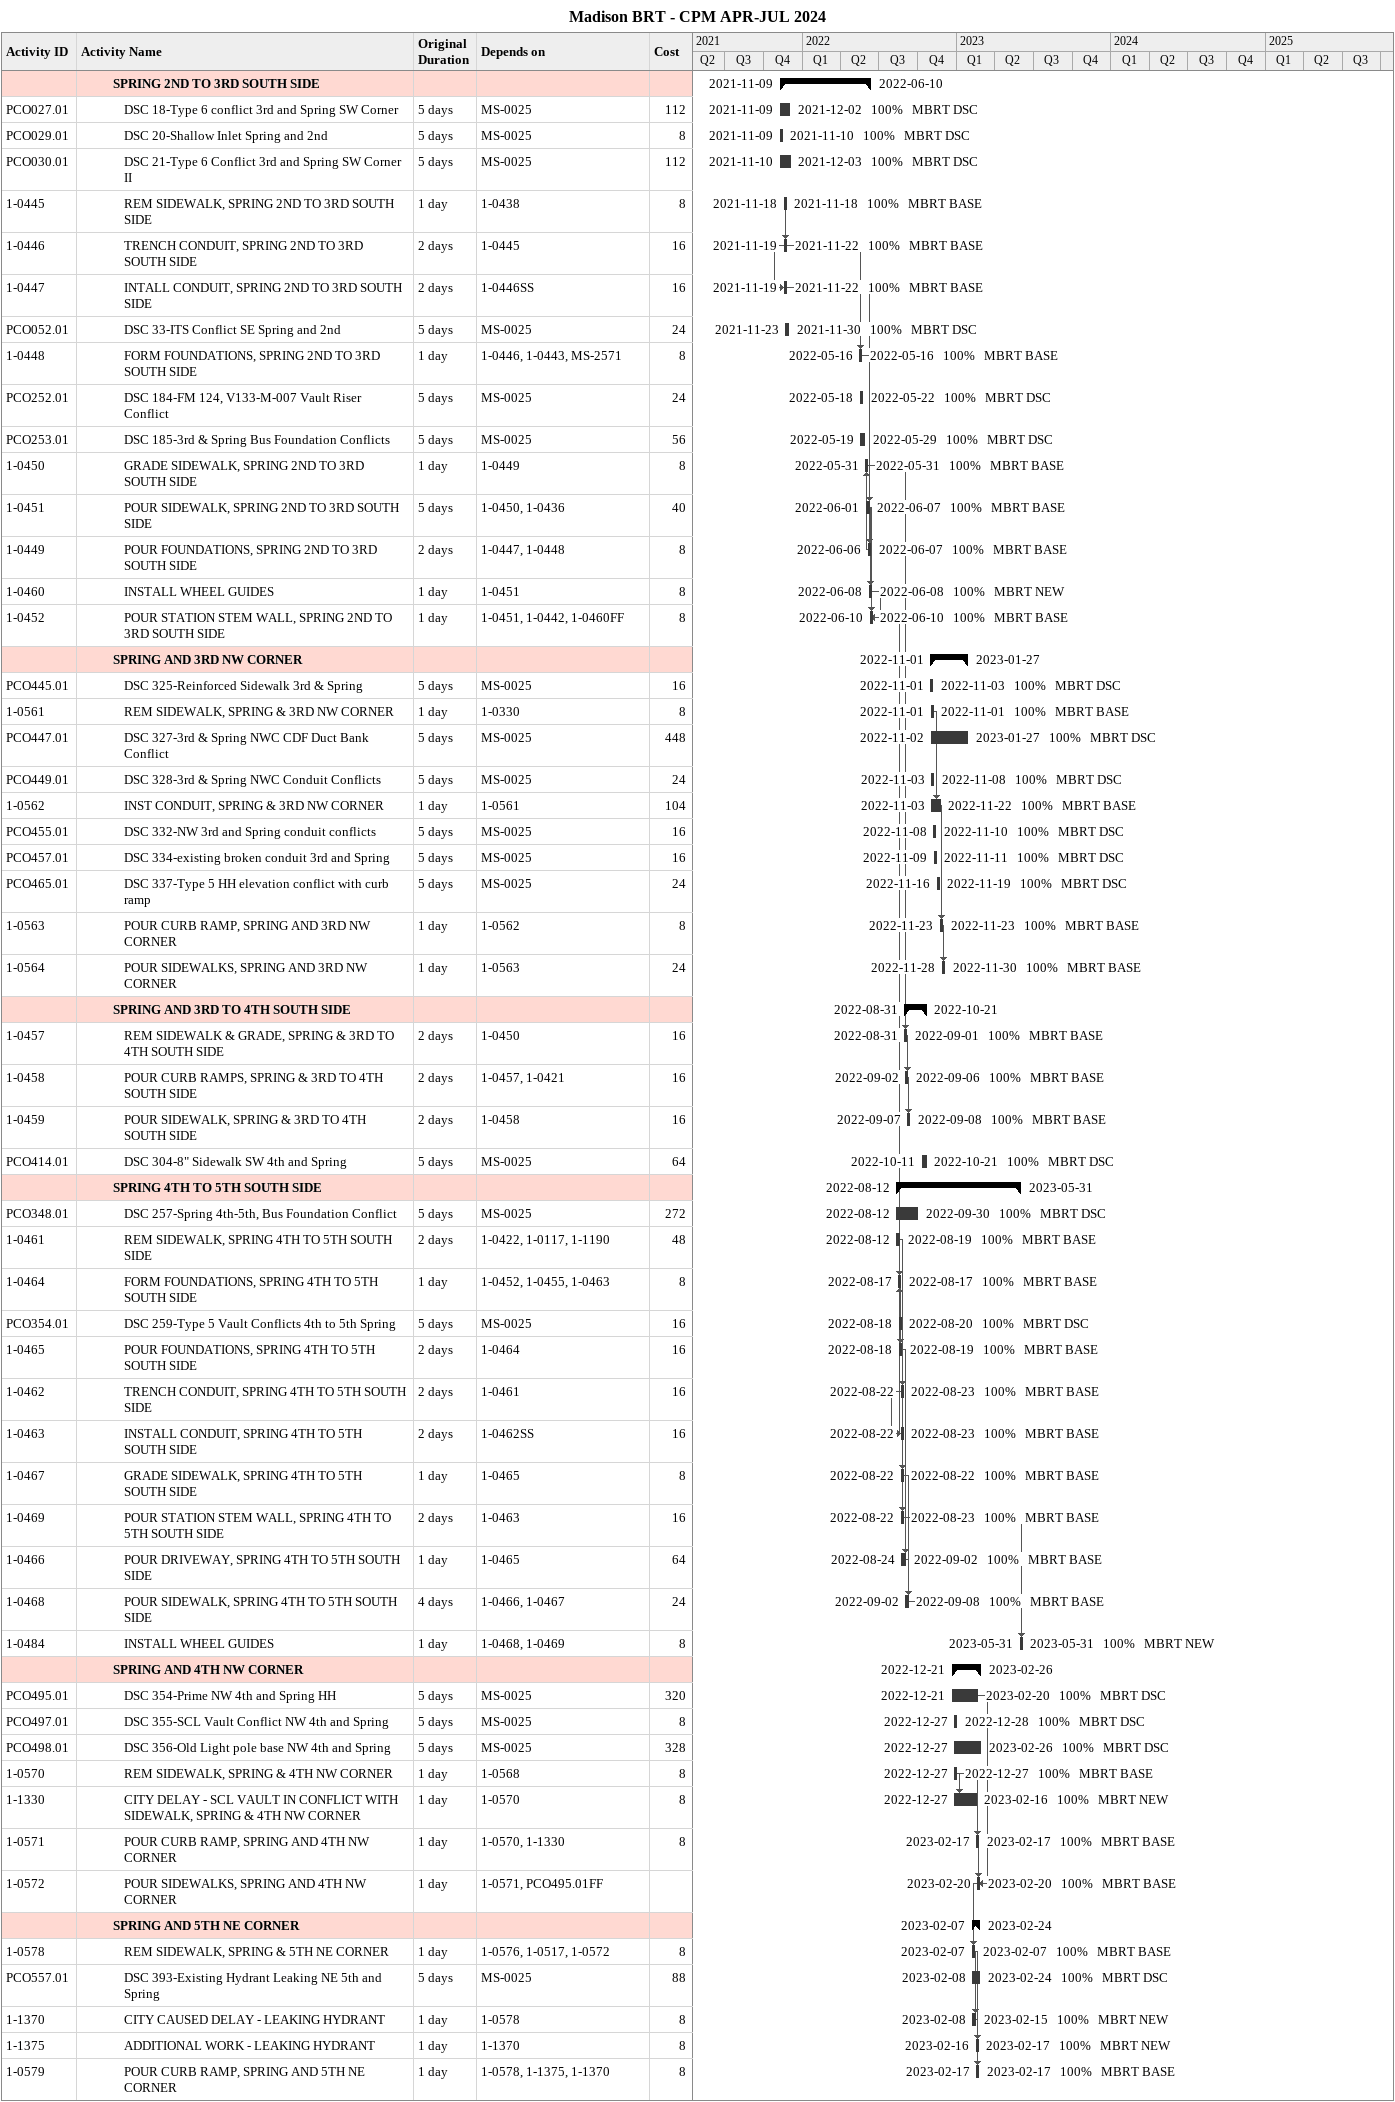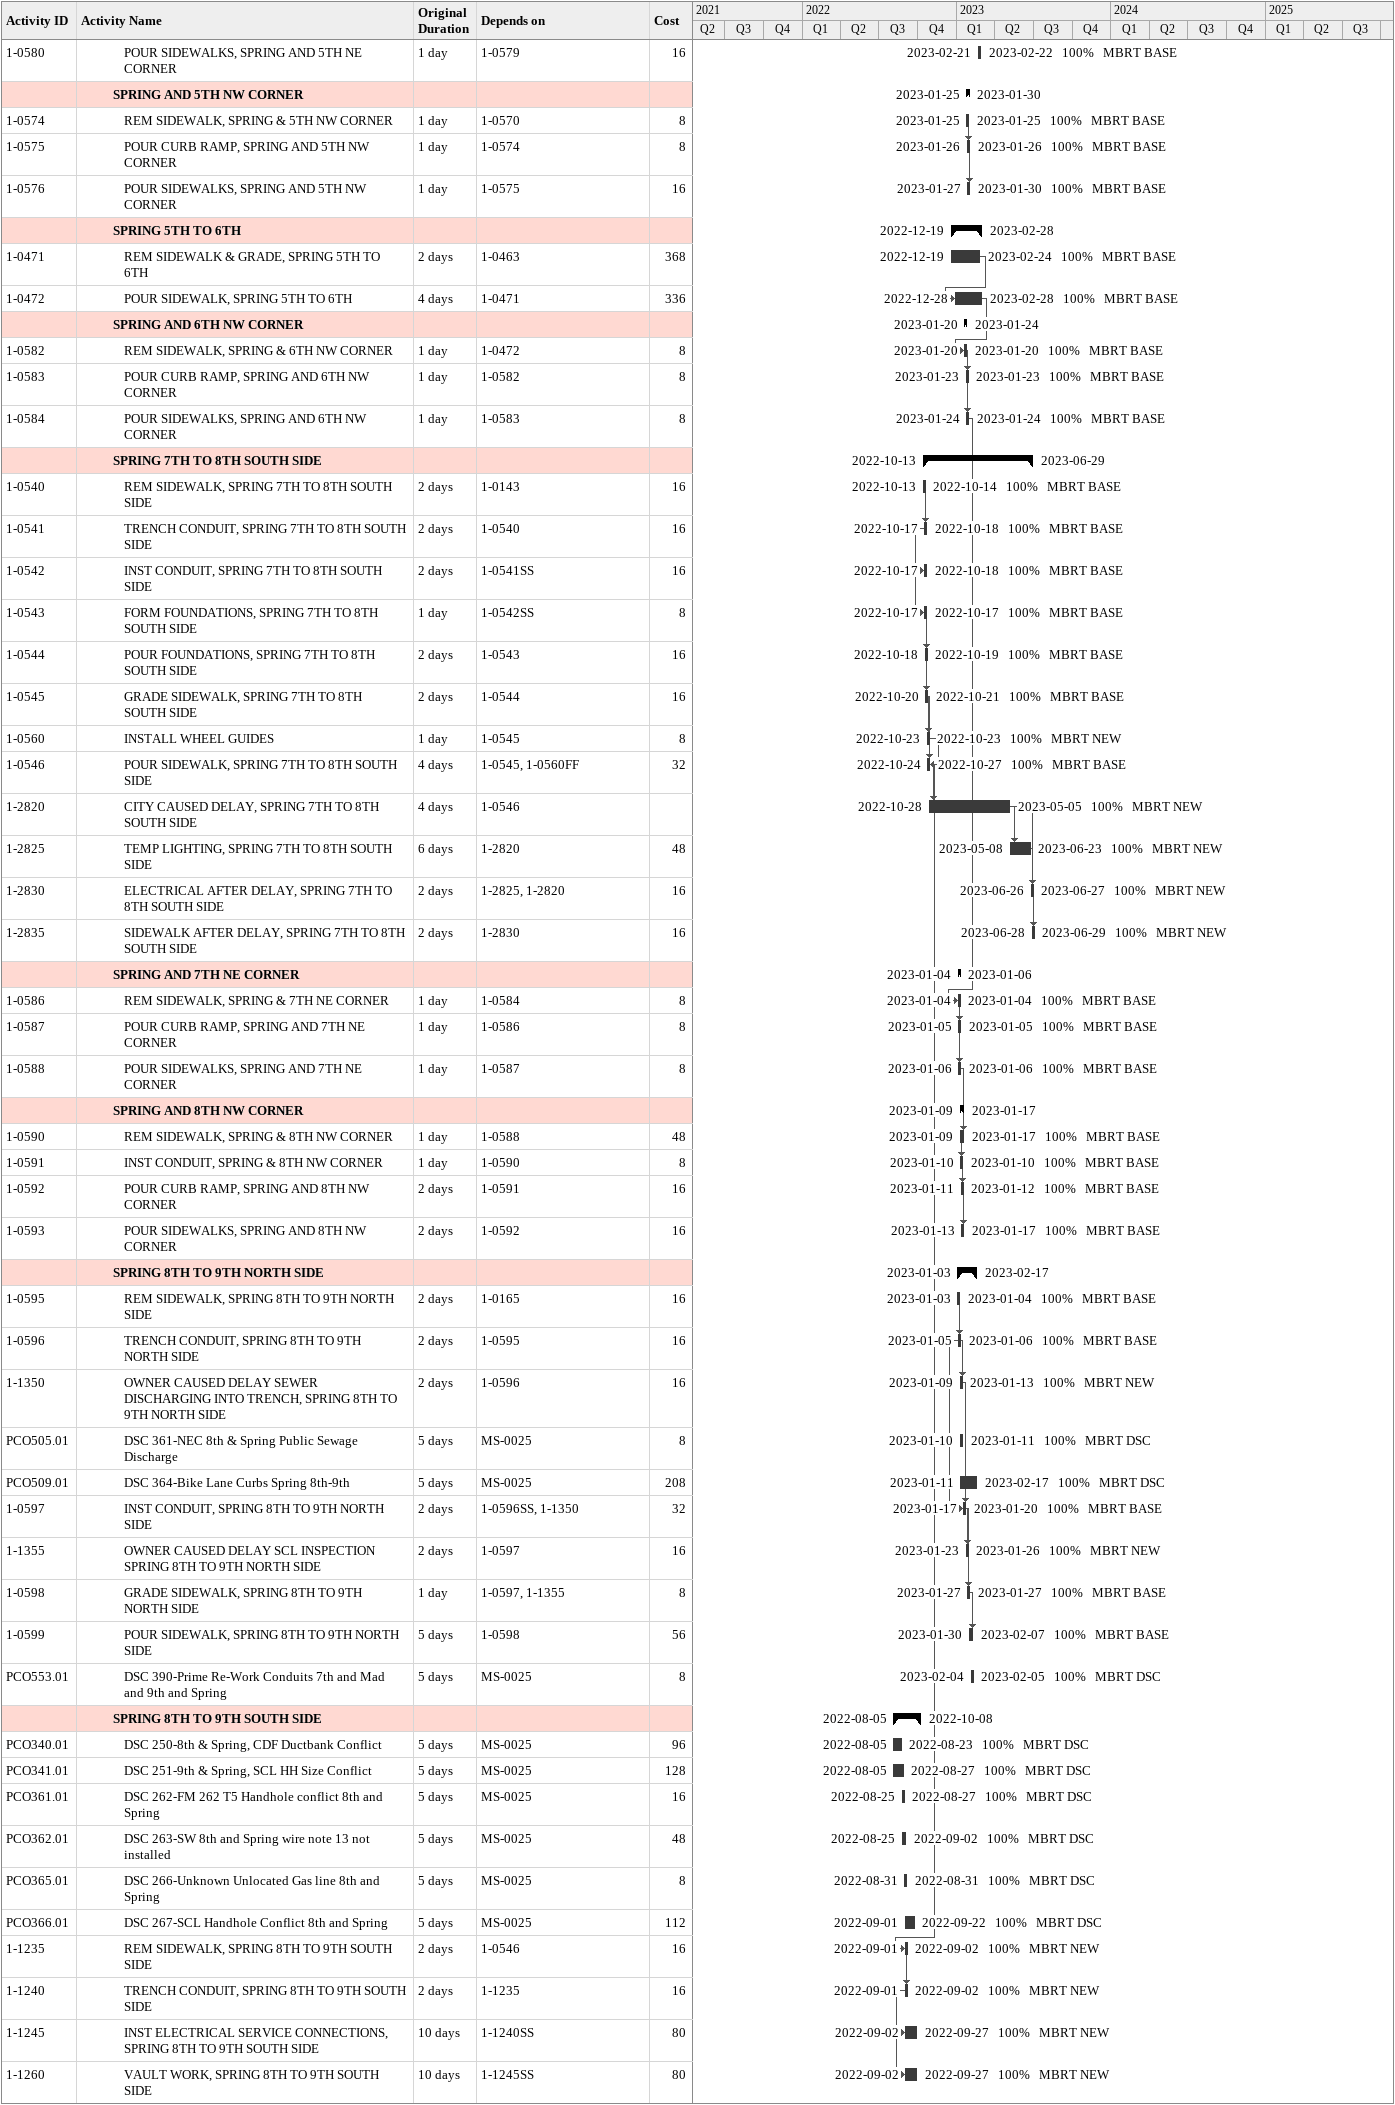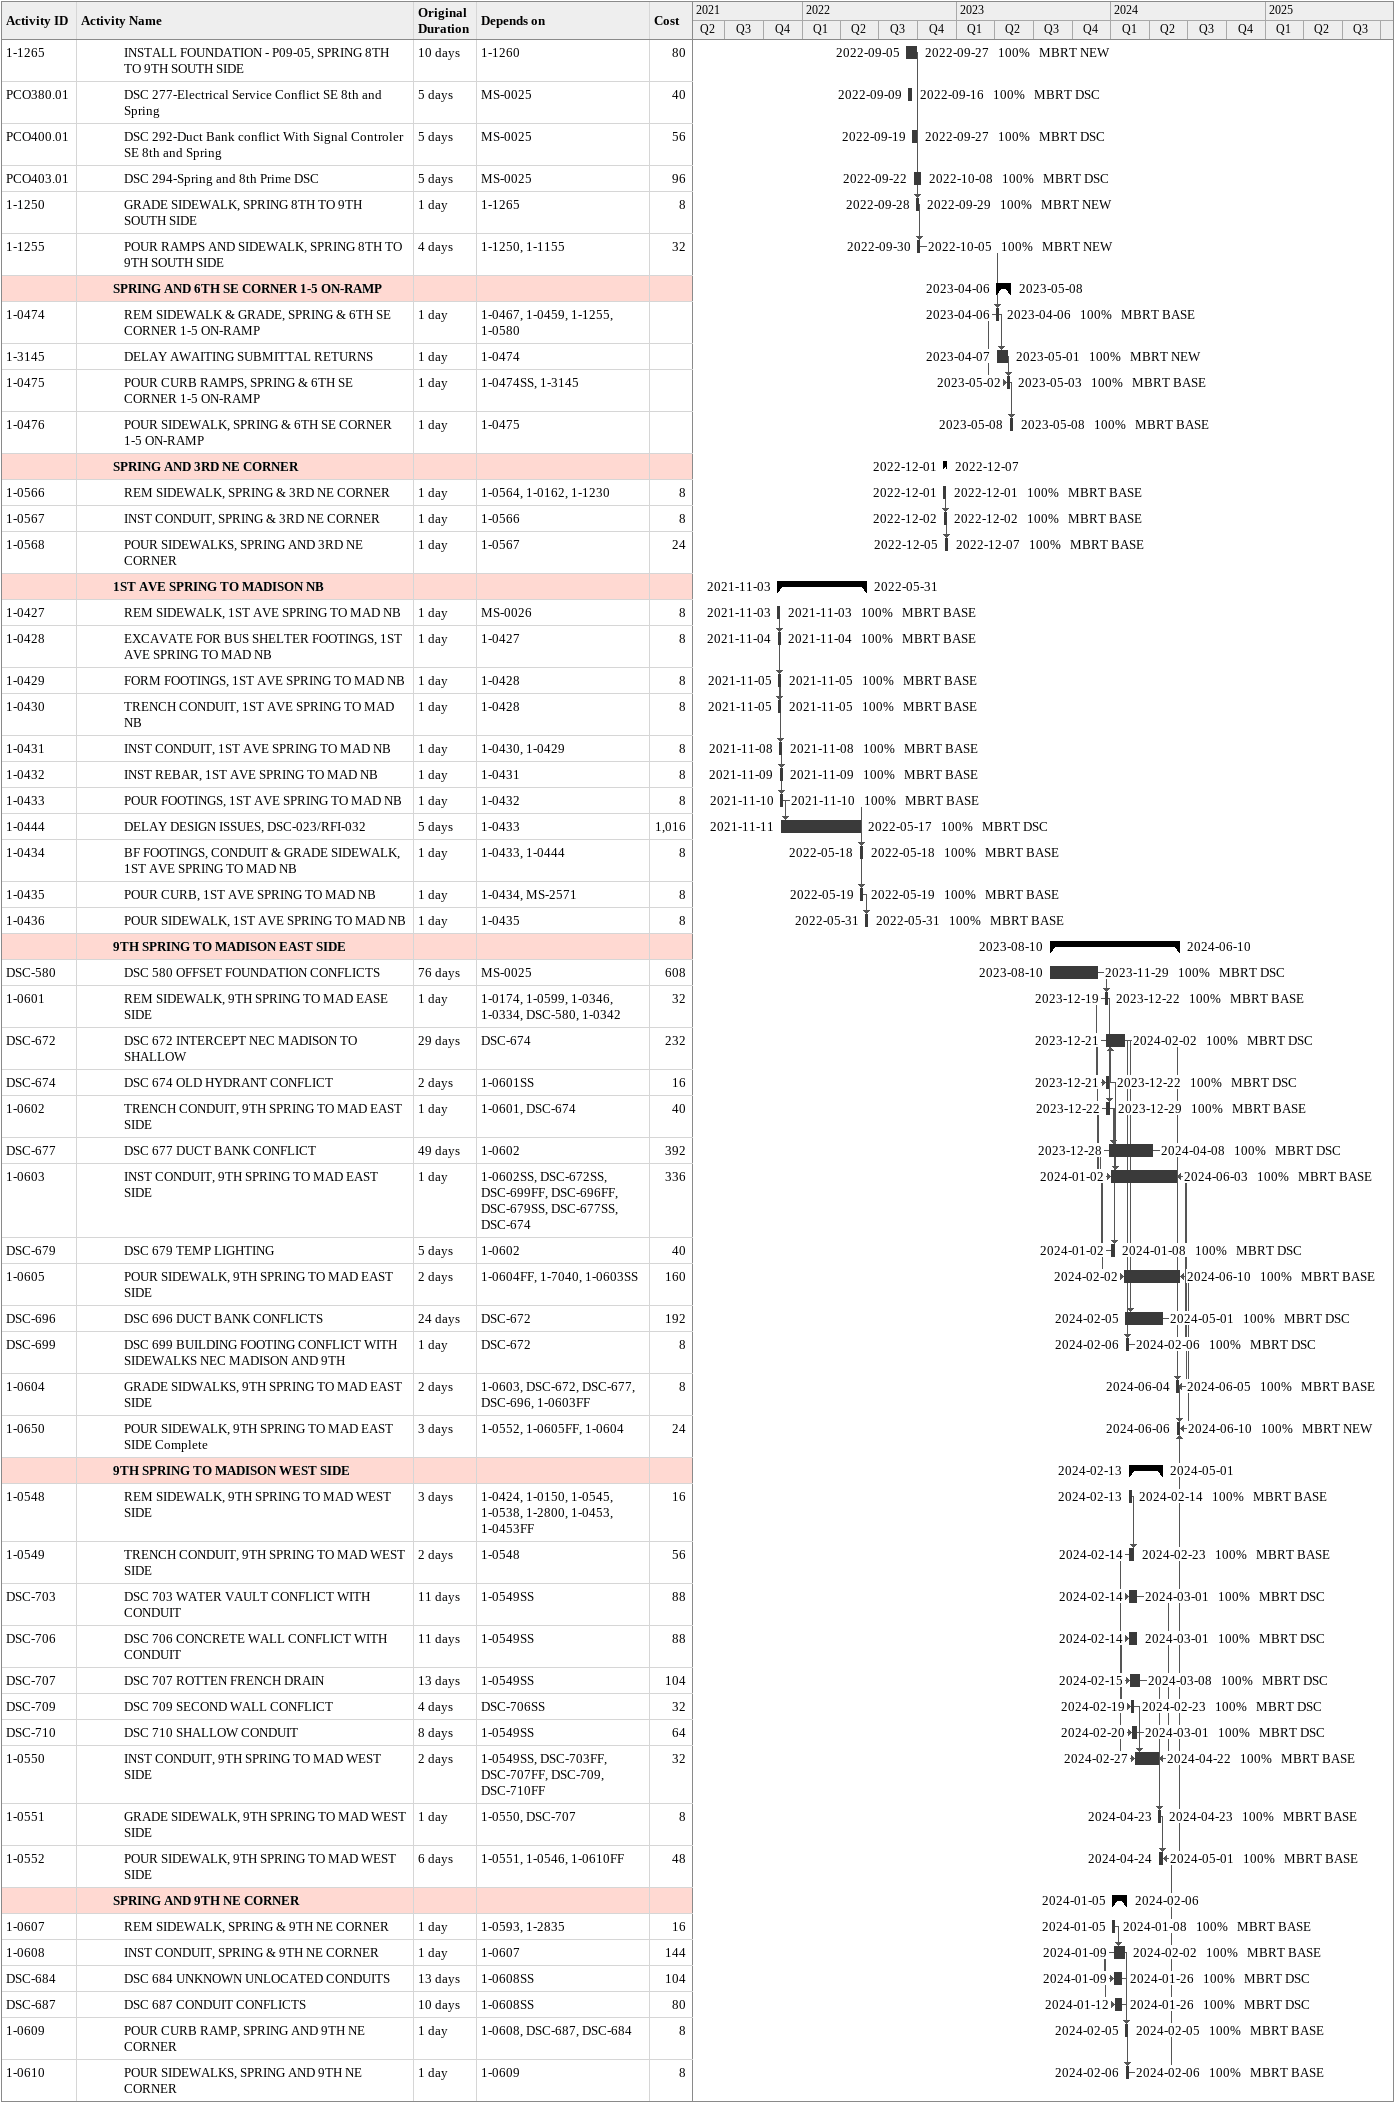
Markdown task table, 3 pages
Madison BRT - CPM APR-JUL 2024

| ID | Level | Task | Original duration | Start | Finish | Predecessors | Resources | % complete | Cost |
|---|---|---|---|---|---|---|---|---|---|
|  | 4 | **SPRING 2ND TO 3RD SOUTH SIDE** |  | 2021-11-09 | 2022-06-10 |  |  |  |  |
| PCO027.01 | 5 | DSC 18-Type 6 conflict 3rd and Spring SW Corner | 5d | 2021-11-09 | 2021-12-02 | MS-0025 | MBRT DSC | 100 | 112 |
| PCO029.01 | 5 | DSC 20-Shallow Inlet Spring and 2nd | 5d | 2021-11-09 | 2021-11-10 | MS-0025 | MBRT DSC | 100 | 8 |
| PCO030.01 | 5 | DSC 21-Type 6 Conflict 3rd and Spring SW Corner II | 5d | 2021-11-10 | 2021-12-03 | MS-0025 | MBRT DSC | 100 | 112 |
| 1-0445 | 5 | REM SIDEWALK, SPRING 2ND TO 3RD SOUTH SIDE | 1d | 2021-11-18 | 2021-11-18 | 1-0438 | MBRT BASE | 100 | 8 |
| 1-0446 | 5 | TRENCH CONDUIT, SPRING 2ND TO 3RD SOUTH SIDE | 2d | 2021-11-19 | 2021-11-22 | 1-0445 | MBRT BASE | 100 | 16 |
| 1-0447 | 5 | INTALL CONDUIT, SPRING 2ND TO 3RD SOUTH SIDE | 2d | 2021-11-19 | 2021-11-22 | 1-0446SS | MBRT BASE | 100 | 16 |
| PCO052.01 | 5 | DSC 33-ITS Conflict SE Spring and 2nd | 5d | 2021-11-23 | 2021-11-30 | MS-0025 | MBRT DSC | 100 | 24 |
| 1-0448 | 5 | FORM FOUNDATIONS, SPRING 2ND TO 3RD SOUTH SIDE | 1d | 2022-05-16 | 2022-05-16 | 1-0446, 1-0443, MS-2571 | MBRT BASE | 100 | 8 |
| PCO252.01 | 5 | DSC 184-FM 124, V133-M-007 Vault Riser Conflict | 5d | 2022-05-18 | 2022-05-22 | MS-0025 | MBRT DSC | 100 | 24 |
| PCO253.01 | 5 | DSC 185-3rd & Spring Bus Foundation Conflicts | 5d | 2022-05-19 | 2022-05-29 | MS-0025 | MBRT DSC | 100 | 56 |
| 1-0450 | 5 | GRADE SIDEWALK, SPRING 2ND TO 3RD SOUTH SIDE | 1d | 2022-05-31 | 2022-05-31 | 1-0449 | MBRT BASE | 100 | 8 |
| 1-0451 | 5 | POUR SIDEWALK, SPRING 2ND TO 3RD SOUTH SIDE | 5d | 2022-06-01 | 2022-06-07 | 1-0450, 1-0436 | MBRT BASE | 100 | 40 |
| 1-0449 | 5 | POUR FOUNDATIONS, SPRING 2ND TO 3RD SOUTH SIDE | 2d | 2022-06-06 | 2022-06-07 | 1-0447, 1-0448 | MBRT BASE | 100 | 8 |
| 1-0460 | 5 | INSTALL WHEEL GUIDES | 1d | 2022-06-08 | 2022-06-08 | 1-0451 | MBRT NEW | 100 | 8 |
| 1-0452 | 5 | POUR STATION STEM WALL, SPRING 2ND TO 3RD SOUTH SIDE | 1d | 2022-06-10 | 2022-06-10 | 1-0451, 1-0442, 1-0460FF | MBRT BASE | 100 | 8 |
|  | 4 | **SPRING AND 3RD NW CORNER** |  | 2022-11-01 | 2023-01-27 |  |  |  |  |
| PCO445.01 | 5 | DSC 325-Reinforced Sidewalk 3rd & Spring | 5d | 2022-11-01 | 2022-11-03 | MS-0025 | MBRT DSC | 100 | 16 |
| 1-0561 | 5 | REM SIDEWALK, SPRING & 3RD NW CORNER | 1d | 2022-11-01 | 2022-11-01 | 1-0330 | MBRT BASE | 100 | 8 |
| PCO447.01 | 5 | DSC 327-3rd & Spring NWC CDF Duct Bank Conflict | 5d | 2022-11-02 | 2023-01-27 | MS-0025 | MBRT DSC | 100 | 448 |
| PCO449.01 | 5 | DSC 328-3rd & Spring NWC Conduit Conflicts | 5d | 2022-11-03 | 2022-11-08 | MS-0025 | MBRT DSC | 100 | 24 |
| 1-0562 | 5 | INST CONDUIT, SPRING & 3RD NW CORNER | 1d | 2022-11-03 | 2022-11-22 | 1-0561 | MBRT BASE | 100 | 104 |
| PCO455.01 | 5 | DSC 332-NW 3rd and Spring conduit conflicts | 5d | 2022-11-08 | 2022-11-10 | MS-0025 | MBRT DSC | 100 | 16 |
| PCO457.01 | 5 | DSC 334-existing broken conduit 3rd and Spring | 5d | 2022-11-09 | 2022-11-11 | MS-0025 | MBRT DSC | 100 | 16 |
| PCO465.01 | 5 | DSC 337-Type 5 HH elevation conflict with curb ramp | 5d | 2022-11-16 | 2022-11-19 | MS-0025 | MBRT DSC | 100 | 24 |
| 1-0563 | 5 | POUR CURB RAMP, SPRING AND 3RD NW CORNER | 1d | 2022-11-23 | 2022-11-23 | 1-0562 | MBRT BASE | 100 | 8 |
| 1-0564 | 5 | POUR SIDEWALKS, SPRING AND 3RD NW CORNER | 1d | 2022-11-28 | 2022-11-30 | 1-0563 | MBRT BASE | 100 | 24 |
|  | 4 | **SPRING AND 3RD TO 4TH SOUTH SIDE** |  | 2022-08-31 | 2022-10-21 |  |  |  |  |
| 1-0457 | 5 | REM SIDEWALK & GRADE, SPRING & 3RD TO 4TH SOUTH SIDE | 2d | 2022-08-31 | 2022-09-01 | 1-0450 | MBRT BASE | 100 | 16 |
| 1-0458 | 5 | POUR CURB RAMPS, SPRING & 3RD TO 4TH SOUTH SIDE | 2d | 2022-09-02 | 2022-09-06 | 1-0457, 1-0421 | MBRT BASE | 100 | 16 |
| 1-0459 | 5 | POUR SIDEWALK, SPRING & 3RD TO 4TH SOUTH SIDE | 2d | 2022-09-07 | 2022-09-08 | 1-0458 | MBRT BASE | 100 | 16 |
| PCO414.01 | 5 | DSC 304-8" Sidewalk SW 4th and Spring | 5d | 2022-10-11 | 2022-10-21 | MS-0025 | MBRT DSC | 100 | 64 |
|  | 4 | **SPRING 4TH TO 5TH SOUTH SIDE** |  | 2022-08-12 | 2023-05-31 |  |  |  |  |
| PCO348.01 | 5 | DSC 257-Spring 4th-5th, Bus Foundation Conflict | 5d | 2022-08-12 | 2022-09-30 | MS-0025 | MBRT DSC | 100 | 272 |
| 1-0461 | 5 | REM SIDEWALK, SPRING 4TH TO 5TH SOUTH SIDE | 2d | 2022-08-12 | 2022-08-19 | 1-0422, 1-0117, 1-1190 | MBRT BASE | 100 | 48 |
| 1-0464 | 5 | FORM FOUNDATIONS, SPRING 4TH TO 5TH SOUTH SIDE | 1d | 2022-08-17 | 2022-08-17 | 1-0452, 1-0455, 1-0463 | MBRT BASE | 100 | 8 |
| PCO354.01 | 5 | DSC 259-Type 5 Vault Conflicts 4th to 5th Spring | 5d | 2022-08-18 | 2022-08-20 | MS-0025 | MBRT DSC | 100 | 16 |
| 1-0465 | 5 | POUR FOUNDATIONS, SPRING 4TH TO 5TH SOUTH SIDE | 2d | 2022-08-18 | 2022-08-19 | 1-0464 | MBRT BASE | 100 | 16 |
| 1-0462 | 5 | TRENCH CONDUIT, SPRING 4TH TO 5TH SOUTH SIDE | 2d | 2022-08-22 | 2022-08-23 | 1-0461 | MBRT BASE | 100 | 16 |
| 1-0463 | 5 | INSTALL CONDUIT, SPRING 4TH TO 5TH SOUTH SIDE | 2d | 2022-08-22 | 2022-08-23 | 1-0462SS | MBRT BASE | 100 | 16 |
| 1-0467 | 5 | GRADE SIDEWALK, SPRING 4TH TO 5TH SOUTH SIDE | 1d | 2022-08-22 | 2022-08-22 | 1-0465 | MBRT BASE | 100 | 8 |
| 1-0469 | 5 | POUR STATION STEM WALL, SPRING 4TH TO 5TH SOUTH SIDE | 2d | 2022-08-22 | 2022-08-23 | 1-0463 | MBRT BASE | 100 | 16 |
| 1-0466 | 5 | POUR DRIVEWAY, SPRING 4TH TO 5TH SOUTH SIDE | 1d | 2022-08-24 | 2022-09-02 | 1-0465 | MBRT BASE | 100 | 64 |
| 1-0468 | 5 | POUR SIDEWALK, SPRING 4TH TO 5TH SOUTH SIDE | 4d | 2022-09-02 | 2022-09-08 | 1-0466, 1-0467 | MBRT BASE | 100 | 24 |
| 1-0484 | 5 | INSTALL WHEEL GUIDES | 1d | 2023-05-31 | 2023-05-31 | 1-0468, 1-0469 | MBRT NEW | 100 | 8 |
|  | 4 | **SPRING AND 4TH NW CORNER** |  | 2022-12-21 | 2023-02-26 |  |  |  |  |
| PCO495.01 | 5 | DSC 354-Prime NW 4th and Spring HH | 5d | 2022-12-21 | 2023-02-20 | MS-0025 | MBRT DSC | 100 | 320 |
| PCO497.01 | 5 | DSC 355-SCL Vault Conflict NW 4th and Spring | 5d | 2022-12-27 | 2022-12-28 | MS-0025 | MBRT DSC | 100 | 8 |
| PCO498.01 | 5 | DSC 356-Old Light pole base NW 4th and Spring | 5d | 2022-12-27 | 2023-02-26 | MS-0025 | MBRT DSC | 100 | 328 |
| 1-0570 | 5 | REM SIDEWALK, SPRING & 4TH NW CORNER | 1d | 2022-12-27 | 2022-12-27 | 1-0568 | MBRT BASE | 100 | 8 |
| 1-1330 | 5 | CITY DELAY - SCL VAULT IN CONFLICT WITH SIDEWALK, SPRING & 4TH NW CORNER | 1d | 2022-12-27 | 2023-02-16 | 1-0570 | MBRT NEW | 100 | 8 |
| 1-0571 | 5 | POUR CURB RAMP, SPRING AND 4TH NW CORNER | 1d | 2023-02-17 | 2023-02-17 | 1-0570, 1-1330 | MBRT BASE | 100 | 8 |
| 1-0572 | 5 | POUR SIDEWALKS, SPRING AND 4TH NW CORNER | 1d | 2023-02-20 | 2023-02-20 | 1-0571, PCO495.01FF | MBRT BASE | 100 |  |
|  | 4 | **SPRING AND 5TH NE CORNER** |  | 2023-02-07 | 2023-02-24 |  |  |  |  |
| 1-0578 | 5 | REM SIDEWALK, SPRING & 5TH NE CORNER | 1d | 2023-02-07 | 2023-02-07 | 1-0576, 1-0517, 1-0572 | MBRT BASE | 100 | 8 |
| PCO557.01 | 5 | DSC 393-Existing Hydrant Leaking NE 5th and Spring | 5d | 2023-02-08 | 2023-02-24 | MS-0025 | MBRT DSC | 100 | 88 |
| 1-1370 | 5 | CITY CAUSED DELAY - LEAKING HYDRANT | 1d | 2023-02-08 | 2023-02-15 | 1-0578 | MBRT NEW | 100 | 8 |
| 1-1375 | 5 | ADDITIONAL WORK - LEAKING HYDRANT | 1d | 2023-02-16 | 2023-02-17 | 1-1370 | MBRT NEW | 100 | 8 |
| 1-0579 | 5 | POUR CURB RAMP, SPRING AND 5TH NE CORNER | 1d | 2023-02-17 | 2023-02-17 | 1-0578, 1-1375, 1-1370 | MBRT BASE | 100 | 8 |
| 1-0580 | 5 | POUR SIDEWALKS, SPRING AND 5TH NE CORNER | 1d | 2023-02-21 | 2023-02-22 | 1-0579 | MBRT BASE | 100 | 16 |
|  | 4 | **SPRING AND 5TH NW CORNER** |  | 2023-01-25 | 2023-01-30 |  |  |  |  |
| 1-0574 | 5 | REM SIDEWALK, SPRING & 5TH NW CORNER | 1d | 2023-01-25 | 2023-01-25 | 1-0570 | MBRT BASE | 100 | 8 |
| 1-0575 | 5 | POUR CURB RAMP, SPRING AND 5TH NW CORNER | 1d | 2023-01-26 | 2023-01-26 | 1-0574 | MBRT BASE | 100 | 8 |
| 1-0576 | 5 | POUR SIDEWALKS, SPRING AND 5TH NW CORNER | 1d | 2023-01-27 | 2023-01-30 | 1-0575 | MBRT BASE | 100 | 16 |
|  | 4 | **SPRING 5TH TO 6TH** |  | 2022-12-19 | 2023-02-28 |  |  |  |  |
| 1-0471 | 5 | REM SIDEWALK & GRADE, SPRING 5TH TO 6TH | 2d | 2022-12-19 | 2023-02-24 | 1-0463 | MBRT BASE | 100 | 368 |
| 1-0472 | 5 | POUR SIDEWALK, SPRING 5TH TO 6TH | 4d | 2022-12-28 | 2023-02-28 | 1-0471 | MBRT BASE | 100 | 336 |
|  | 4 | **SPRING AND 6TH NW CORNER** |  | 2023-01-20 | 2023-01-24 |  |  |  |  |
| 1-0582 | 5 | REM SIDEWALK, SPRING & 6TH NW CORNER | 1d | 2023-01-20 | 2023-01-20 | 1-0472 | MBRT BASE | 100 | 8 |
| 1-0583 | 5 | POUR CURB RAMP, SPRING AND 6TH NW CORNER | 1d | 2023-01-23 | 2023-01-23 | 1-0582 | MBRT BASE | 100 | 8 |
| 1-0584 | 5 | POUR SIDEWALKS, SPRING AND 6TH NW CORNER | 1d | 2023-01-24 | 2023-01-24 | 1-0583 | MBRT BASE | 100 | 8 |
|  | 4 | **SPRING 7TH TO 8TH SOUTH SIDE** |  | 2022-10-13 | 2023-06-29 |  |  |  |  |
| 1-0540 | 5 | REM SIDEWALK, SPRING 7TH TO 8TH SOUTH SIDE | 2d | 2022-10-13 | 2022-10-14 | 1-0143 | MBRT BASE | 100 | 16 |
| 1-0541 | 5 | TRENCH CONDUIT, SPRING 7TH TO 8TH SOUTH SIDE | 2d | 2022-10-17 | 2022-10-18 | 1-0540 | MBRT BASE | 100 | 16 |
| 1-0542 | 5 | INST CONDUIT, SPRING 7TH TO 8TH SOUTH SIDE | 2d | 2022-10-17 | 2022-10-18 | 1-0541SS | MBRT BASE | 100 | 16 |
| 1-0543 | 5 | FORM FOUNDATIONS, SPRING 7TH TO 8TH SOUTH SIDE | 1d | 2022-10-17 | 2022-10-17 | 1-0542SS | MBRT BASE | 100 | 8 |
| 1-0544 | 5 | POUR FOUNDATIONS, SPRING 7TH TO 8TH SOUTH SIDE | 2d | 2022-10-18 | 2022-10-19 | 1-0543 | MBRT BASE | 100 | 16 |
| 1-0545 | 5 | GRADE SIDEWALK, SPRING 7TH TO 8TH SOUTH SIDE | 2d | 2022-10-20 | 2022-10-21 | 1-0544 | MBRT BASE | 100 | 16 |
| 1-0560 | 5 | INSTALL WHEEL GUIDES | 1d | 2022-10-23 | 2022-10-23 | 1-0545 | MBRT NEW | 100 | 8 |
| 1-0546 | 5 | POUR SIDEWALK, SPRING 7TH TO 8TH SOUTH SIDE | 4d | 2022-10-24 | 2022-10-27 | 1-0545, 1-0560FF | MBRT BASE | 100 | 32 |
| 1-2820 | 5 | CITY CAUSED DELAY, SPRING 7TH TO 8TH SOUTH SIDE | 4d | 2022-10-28 | 2023-05-05 | 1-0546 | MBRT NEW | 100 |  |
| 1-2825 | 5 | TEMP LIGHTING, SPRING 7TH TO 8TH SOUTH SIDE | 6d | 2023-05-08 | 2023-06-23 | 1-2820 | MBRT NEW | 100 | 48 |
| 1-2830 | 5 | ELECTRICAL AFTER DELAY, SPRING 7TH TO 8TH SOUTH SIDE | 2d | 2023-06-26 | 2023-06-27 | 1-2825, 1-2820 | MBRT NEW | 100 | 16 |
| 1-2835 | 5 | SIDEWALK AFTER DELAY, SPRING 7TH TO 8TH SOUTH SIDE | 2d | 2023-06-28 | 2023-06-29 | 1-2830 | MBRT NEW | 100 | 16 |
|  | 4 | **SPRING AND 7TH NE CORNER** |  | 2023-01-04 | 2023-01-06 |  |  |  |  |
| 1-0586 | 5 | REM SIDEWALK, SPRING & 7TH NE CORNER | 1d | 2023-01-04 | 2023-01-04 | 1-0584 | MBRT BASE | 100 | 8 |
| 1-0587 | 5 | POUR CURB RAMP, SPRING AND 7TH NE CORNER | 1d | 2023-01-05 | 2023-01-05 | 1-0586 | MBRT BASE | 100 | 8 |
| 1-0588 | 5 | POUR SIDEWALKS, SPRING AND 7TH NE CORNER | 1d | 2023-01-06 | 2023-01-06 | 1-0587 | MBRT BASE | 100 | 8 |
|  | 4 | **SPRING AND 8TH NW CORNER** |  | 2023-01-09 | 2023-01-17 |  |  |  |  |
| 1-0590 | 5 | REM SIDEWALK, SPRING & 8TH NW CORNER | 1d | 2023-01-09 | 2023-01-17 | 1-0588 | MBRT BASE | 100 | 48 |
| 1-0591 | 5 | INST CONDUIT, SPRING & 8TH NW CORNER | 1d | 2023-01-10 | 2023-01-10 | 1-0590 | MBRT BASE | 100 | 8 |
| 1-0592 | 5 | POUR CURB RAMP, SPRING AND 8TH NW CORNER | 2d | 2023-01-11 | 2023-01-12 | 1-0591 | MBRT BASE | 100 | 16 |
| 1-0593 | 5 | POUR SIDEWALKS, SPRING AND 8TH NW CORNER | 2d | 2023-01-13 | 2023-01-17 | 1-0592 | MBRT BASE | 100 | 16 |
|  | 4 | **SPRING 8TH TO 9TH NORTH SIDE** |  | 2023-01-03 | 2023-02-17 |  |  |  |  |
| 1-0595 | 5 | REM SIDEWALK, SPRING 8TH TO 9TH NORTH SIDE | 2d | 2023-01-03 | 2023-01-04 | 1-0165 | MBRT BASE | 100 | 16 |
| 1-0596 | 5 | TRENCH CONDUIT, SPRING 8TH TO 9TH NORTH SIDE | 2d | 2023-01-05 | 2023-01-06 | 1-0595 | MBRT BASE | 100 | 16 |
| 1-1350 | 5 | OWNER CAUSED DELAY SEWER DISCHARGING INTO TRENCH, SPRING 8TH TO 9TH NORTH SIDE | 2d | 2023-01-09 | 2023-01-13 | 1-0596 | MBRT NEW | 100 | 16 |
| PCO505.01 | 5 | DSC 361-NEC 8th & Spring Public Sewage Discharge | 5d | 2023-01-10 | 2023-01-11 | MS-0025 | MBRT DSC | 100 | 8 |
| PCO509.01 | 5 | DSC 364-Bike Lane Curbs Spring 8th-9th | 5d | 2023-01-11 | 2023-02-17 | MS-0025 | MBRT DSC | 100 | 208 |
| 1-0597 | 5 | INST CONDUIT, SPRING 8TH TO 9TH NORTH SIDE | 2d | 2023-01-17 | 2023-01-20 | 1-0596SS, 1-1350 | MBRT BASE | 100 | 32 |
| 1-1355 | 5 | OWNER CAUSED DELAY SCL INSPECTION SPRING 8TH TO 9TH NORTH SIDE | 2d | 2023-01-23 | 2023-01-26 | 1-0597 | MBRT NEW | 100 | 16 |
| 1-0598 | 5 | GRADE SIDEWALK, SPRING 8TH TO 9TH NORTH SIDE | 1d | 2023-01-27 | 2023-01-27 | 1-0597, 1-1355 | MBRT BASE | 100 | 8 |
| 1-0599 | 5 | POUR SIDEWALK, SPRING 8TH TO 9TH NORTH SIDE | 5d | 2023-01-30 | 2023-02-07 | 1-0598 | MBRT BASE | 100 | 56 |
| PCO553.01 | 5 | DSC 390-Prime Re-Work Conduits 7th and Mad and 9th and Spring | 5d | 2023-02-04 | 2023-02-05 | MS-0025 | MBRT DSC | 100 | 8 |
|  | 4 | **SPRING 8TH TO 9TH SOUTH SIDE** |  | 2022-08-05 | 2022-10-08 |  |  |  |  |
| PCO340.01 | 5 | DSC 250-8th & Spring, CDF Ductbank Conflict | 5d | 2022-08-05 | 2022-08-23 | MS-0025 | MBRT DSC | 100 | 96 |
| PCO341.01 | 5 | DSC 251-9th & Spring, SCL HH Size Conflict | 5d | 2022-08-05 | 2022-08-27 | MS-0025 | MBRT DSC | 100 | 128 |
| PCO361.01 | 5 | DSC 262-FM 262 T5 Handhole conflict 8th and Spring | 5d | 2022-08-25 | 2022-08-27 | MS-0025 | MBRT DSC | 100 | 16 |
| PCO362.01 | 5 | DSC 263-SW 8th and Spring wire note 13 not installed | 5d | 2022-08-25 | 2022-09-02 | MS-0025 | MBRT DSC | 100 | 48 |
| PCO365.01 | 5 | DSC 266-Unknown Unlocated Gas line 8th and Spring | 5d | 2022-08-31 | 2022-08-31 | MS-0025 | MBRT DSC | 100 | 8 |
| PCO366.01 | 5 | DSC 267-SCL Handhole Conflict 8th and Spring | 5d | 2022-09-01 | 2022-09-22 | MS-0025 | MBRT DSC | 100 | 112 |
| 1-1235 | 5 | REM SIDEWALK, SPRING 8TH TO 9TH SOUTH SIDE | 2d | 2022-09-01 | 2022-09-02 | 1-0546 | MBRT NEW | 100 | 16 |
| 1-1240 | 5 | TRENCH CONDUIT, SPRING 8TH TO 9TH SOUTH SIDE | 2d | 2022-09-01 | 2022-09-02 | 1-1235 | MBRT NEW | 100 | 16 |
| 1-1245 | 5 | INST ELECTRICAL SERVICE CONNECTIONS, SPRING 8TH TO 9TH SOUTH SIDE | 10d | 2022-09-02 | 2022-09-27 | 1-1240SS | MBRT NEW | 100 | 80 |
| 1-1260 | 5 | VAULT WORK, SPRING 8TH TO 9TH SOUTH SIDE | 10d | 2022-09-02 | 2022-09-27 | 1-1245SS | MBRT NEW | 100 | 80 |
| 1-1265 | 5 | INSTALL FOUNDATION - P09-05, SPRING 8TH TO 9TH SOUTH SIDE | 10d | 2022-09-05 | 2022-09-27 | 1-1260 | MBRT NEW | 100 | 80 |
| PCO380.01 | 5 | DSC 277-Electrical Service Conflict SE 8th and Spring | 5d | 2022-09-09 | 2022-09-16 | MS-0025 | MBRT DSC | 100 | 40 |
| PCO400.01 | 5 | DSC 292-Duct Bank conflict With Signal Controler SE 8th and Spring | 5d | 2022-09-19 | 2022-09-27 | MS-0025 | MBRT DSC | 100 | 56 |
| PCO403.01 | 5 | DSC 294-Spring and 8th Prime DSC | 5d | 2022-09-22 | 2022-10-08 | MS-0025 | MBRT DSC | 100 | 96 |
| 1-1250 | 5 | GRADE SIDEWALK, SPRING 8TH TO 9TH SOUTH SIDE | 1d | 2022-09-28 | 2022-09-29 | 1-1265 | MBRT NEW | 100 | 8 |
| 1-1255 | 5 | POUR RAMPS AND SIDEWALK, SPRING 8TH TO 9TH SOUTH SIDE | 4d | 2022-09-30 | 2022-10-05 | 1-1250, 1-1155 | MBRT NEW | 100 | 32 |
|  | 4 | **SPRING AND 6TH SE CORNER 1-5 ON-RAMP** |  | 2023-04-06 | 2023-05-08 |  |  |  |  |
| 1-0474 | 5 | REM SIDEWALK & GRADE, SPRING & 6TH SE CORNER 1-5 ON-RAMP | 1d | 2023-04-06 | 2023-04-06 | 1-0467, 1-0459, 1-1255, 1-0580 | MBRT BASE | 100 |  |
| 1-3145 | 5 | DELAY AWAITING SUBMITTAL RETURNS | 1d | 2023-04-07 | 2023-05-01 | 1-0474 | MBRT NEW | 100 |  |
| 1-0475 | 5 | POUR CURB RAMPS, SPRING & 6TH SE CORNER 1-5 ON-RAMP | 1d | 2023-05-02 | 2023-05-03 | 1-0474SS, 1-3145 | MBRT BASE | 100 |  |
| 1-0476 | 5 | POUR SIDEWALK, SPRING & 6TH SE CORNER 1-5 ON-RAMP | 1d | 2023-05-08 | 2023-05-08 | 1-0475 | MBRT BASE | 100 |  |
|  | 4 | **SPRING AND 3RD NE CORNER** |  | 2022-12-01 | 2022-12-07 |  |  |  |  |
| 1-0566 | 5 | REM SIDEWALK, SPRING & 3RD NE CORNER | 1d | 2022-12-01 | 2022-12-01 | 1-0564, 1-0162, 1-1230 | MBRT BASE | 100 | 8 |
| 1-0567 | 5 | INST CONDUIT, SPRING & 3RD NE CORNER | 1d | 2022-12-02 | 2022-12-02 | 1-0566 | MBRT BASE | 100 | 8 |
| 1-0568 | 5 | POUR SIDEWALKS, SPRING AND 3RD NE CORNER | 1d | 2022-12-05 | 2022-12-07 | 1-0567 | MBRT BASE | 100 | 24 |
|  | 4 | **1ST AVE SPRING TO MADISON NB** |  | 2021-11-03 | 2022-05-31 |  |  |  |  |
| 1-0427 | 5 | REM SIDEWALK, 1ST AVE SPRING TO MAD NB | 1d | 2021-11-03 | 2021-11-03 | MS-0026 | MBRT BASE | 100 | 8 |
| 1-0428 | 5 | EXCAVATE FOR BUS SHELTER FOOTINGS, 1ST AVE SPRING TO MAD NB | 1d | 2021-11-04 | 2021-11-04 | 1-0427 | MBRT BASE | 100 | 8 |
| 1-0429 | 5 | FORM FOOTINGS, 1ST AVE SPRING TO MAD NB | 1d | 2021-11-05 | 2021-11-05 | 1-0428 | MBRT BASE | 100 | 8 |
| 1-0430 | 5 | TRENCH CONDUIT, 1ST AVE SPRING TO MAD NB | 1d | 2021-11-05 | 2021-11-05 | 1-0428 | MBRT BASE | 100 | 8 |
| 1-0431 | 5 | INST CONDUIT, 1ST AVE SPRING TO MAD NB | 1d | 2021-11-08 | 2021-11-08 | 1-0430, 1-0429 | MBRT BASE | 100 | 8 |
| 1-0432 | 5 | INST REBAR, 1ST AVE SPRING TO MAD NB | 1d | 2021-11-09 | 2021-11-09 | 1-0431 | MBRT BASE | 100 | 8 |
| 1-0433 | 5 | POUR FOOTINGS, 1ST AVE SPRING TO MAD NB | 1d | 2021-11-10 | 2021-11-10 | 1-0432 | MBRT BASE | 100 | 8 |
| 1-0444 | 5 | DELAY DESIGN ISSUES, DSC-023/RFI-032 | 5d | 2021-11-11 | 2022-05-17 | 1-0433 | MBRT DSC | 100 | 1016 |
| 1-0434 | 5 | BF FOOTINGS, CONDUIT & GRADE SIDEWALK, 1ST AVE SPRING TO MAD NB | 1d | 2022-05-18 | 2022-05-18 | 1-0433, 1-0444 | MBRT BASE | 100 | 8 |
| 1-0435 | 5 | POUR CURB, 1ST AVE SPRING TO MAD NB | 1d | 2022-05-19 | 2022-05-19 | 1-0434, MS-2571 | MBRT BASE | 100 | 8 |
| 1-0436 | 5 | POUR SIDEWALK, 1ST AVE SPRING TO MAD NB | 1d | 2022-05-31 | 2022-05-31 | 1-0435 | MBRT BASE | 100 | 8 |
|  | 4 | **9TH SPRING TO MADISON EAST SIDE** |  | 2023-08-10 | 2024-06-10 |  |  |  |  |
| DSC-580 | 5 | DSC 580 OFFSET FOUNDATION CONFLICTS | 76d | 2023-08-10 | 2023-11-29 | MS-0025 | MBRT DSC | 100 | 608 |
| 1-0601 | 5 | REM SIDEWALK, 9TH SPRING TO MAD EASE SIDE | 1d | 2023-12-19 | 2023-12-22 | 1-0174, 1-0599, 1-0346, 1-0334, DSC-580, 1-0342 | MBRT BASE | 100 | 32 |
| DSC-672 | 5 | DSC 672 INTERCEPT NEC MADISON TO SHALLOW | 29d | 2023-12-21 | 2024-02-02 | DSC-674 | MBRT DSC | 100 | 232 |
| DSC-674 | 5 | DSC 674 OLD HYDRANT CONFLICT | 2d | 2023-12-21 | 2023-12-22 | 1-0601SS | MBRT DSC | 100 | 16 |
| 1-0602 | 5 | TRENCH CONDUIT, 9TH SPRING TO MAD EAST SIDE | 1d | 2023-12-22 | 2023-12-29 | 1-0601, DSC-674 | MBRT BASE | 100 | 40 |
| DSC-677 | 5 | DSC 677 DUCT BANK CONFLICT | 49d | 2023-12-28 | 2024-04-08 | 1-0602 | MBRT DSC | 100 | 392 |
| 1-0603 | 5 | INST CONDUIT, 9TH SPRING TO MAD EAST SIDE | 1d | 2024-01-02 | 2024-06-03 | 1-0602SS, DSC-672SS, DSC-699FF, DSC-696FF, DSC-679SS, DSC-677SS, DSC-674 | MBRT BASE | 100 | 336 |
| DSC-679 | 5 | DSC 679 TEMP LIGHTING | 5d | 2024-01-02 | 2024-01-08 | 1-0602 | MBRT DSC | 100 | 40 |
| 1-0605 | 5 | POUR SIDEWALK, 9TH SPRING TO MAD EAST SIDE | 2d | 2024-02-02 | 2024-06-10 | 1-0604FF, 1-7040, 1-0603SS | MBRT BASE | 100 | 160 |
| DSC-696 | 5 | DSC 696 DUCT BANK CONFLICTS | 24d | 2024-02-05 | 2024-05-01 | DSC-672 | MBRT DSC | 100 | 192 |
| DSC-699 | 5 | DSC 699 BUILDING FOOTING CONFLICT WITH SIDEWALKS NEC MADISON AND 9TH | 1d | 2024-02-06 | 2024-02-06 | DSC-672 | MBRT DSC | 100 | 8 |
| 1-0604 | 5 | GRADE SIDWALKS, 9TH SPRING TO MAD EAST SIDE | 2d | 2024-06-04 | 2024-06-05 | 1-0603, DSC-672, DSC-677, DSC-696, 1-0603FF | MBRT BASE | 100 | 8 |
| 1-0650 | 5 | POUR SIDEWALK, 9TH SPRING TO MAD EAST SIDE Complete | 3d | 2024-06-06 | 2024-06-10 | 1-0552, 1-0605FF, 1-0604 | MBRT NEW | 100 | 24 |
|  | 4 | **9TH SPRING TO MADISON WEST SIDE** |  | 2024-02-13 | 2024-05-01 |  |  |  |  |
| 1-0548 | 5 | REM SIDEWALK, 9TH SPRING TO MAD WEST SIDE | 3d | 2024-02-13 | 2024-02-14 | 1-0424, 1-0150, 1-0545, 1-0538, 1-2800, 1-0453, 1-0453FF | MBRT BASE | 100 | 16 |
| 1-0549 | 5 | TRENCH CONDUIT, 9TH SPRING TO MAD WEST SIDE | 2d | 2024-02-14 | 2024-02-23 | 1-0548 | MBRT BASE | 100 | 56 |
| DSC-703 | 5 | DSC 703 WATER VAULT CONFLICT WITH CONDUIT | 11d | 2024-02-14 | 2024-03-01 | 1-0549SS | MBRT DSC | 100 | 88 |
| DSC-706 | 5 | DSC 706 CONCRETE WALL CONFLICT WITH CONDUIT | 11d | 2024-02-14 | 2024-03-01 | 1-0549SS | MBRT DSC | 100 | 88 |
| DSC-707 | 5 | DSC 707 ROTTEN FRENCH DRAIN | 13d | 2024-02-15 | 2024-03-08 | 1-0549SS | MBRT DSC | 100 | 104 |
| DSC-709 | 5 | DSC 709 SECOND WALL CONFLICT | 4d | 2024-02-19 | 2024-02-23 | DSC-706SS | MBRT DSC | 100 | 32 |
| DSC-710 | 5 | DSC 710 SHALLOW CONDUIT | 8d | 2024-02-20 | 2024-03-01 | 1-0549SS | MBRT DSC | 100 | 64 |
| 1-0550 | 5 | INST CONDUIT, 9TH SPRING TO MAD WEST SIDE | 2d | 2024-02-27 | 2024-04-22 | 1-0549SS, DSC-703FF, DSC-707FF, DSC-709, DSC-710FF | MBRT BASE | 100 | 32 |
| 1-0551 | 5 | GRADE SIDEWALK, 9TH SPRING TO MAD WEST SIDE | 1d | 2024-04-23 | 2024-04-23 | 1-0550, DSC-707 | MBRT BASE | 100 | 8 |
| 1-0552 | 5 | POUR SIDEWALK, 9TH SPRING TO MAD WEST SIDE | 6d | 2024-04-24 | 2024-05-01 | 1-0551, 1-0546, 1-0610FF | MBRT BASE | 100 | 48 |
|  | 4 | **SPRING AND 9TH NE CORNER** |  | 2024-01-05 | 2024-02-06 |  |  |  |  |
| 1-0607 | 5 | REM SIDEWALK, SPRING & 9TH NE CORNER | 1d | 2024-01-05 | 2024-01-08 | 1-0593, 1-2835 | MBRT BASE | 100 | 16 |
| 1-0608 | 5 | INST CONDUIT, SPRING & 9TH NE CORNER | 1d | 2024-01-09 | 2024-02-02 | 1-0607 | MBRT BASE | 100 | 144 |
| DSC-684 | 5 | DSC 684 UNKNOWN UNLOCATED CONDUITS | 13d | 2024-01-09 | 2024-01-26 | 1-0608SS | MBRT DSC | 100 | 104 |
| DSC-687 | 5 | DSC 687 CONDUIT CONFLICTS | 10d | 2024-01-12 | 2024-01-26 | 1-0608SS | MBRT DSC | 100 | 80 |
| 1-0609 | 5 | POUR CURB RAMP, SPRING AND 9TH NE CORNER | 1d | 2024-02-05 | 2024-02-05 | 1-0608, DSC-687, DSC-684 | MBRT BASE | 100 | 8 |
| 1-0610 | 5 | POUR SIDEWALKS, SPRING AND 9TH NE CORNER | 1d | 2024-02-06 | 2024-02-06 | 1-0609 | MBRT BASE | 100 | 8 |
